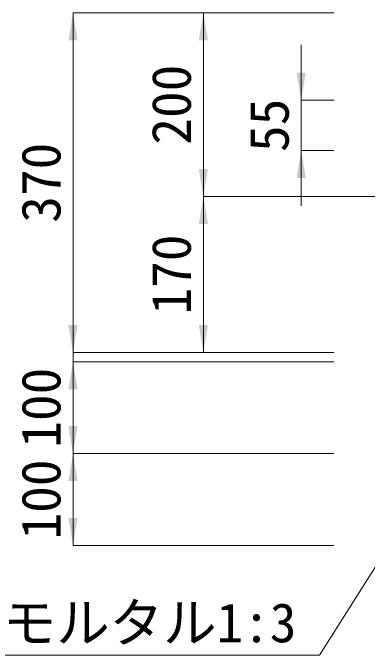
# Model space of a CAD drawing. Units: millimetres at full size; some dimension numbers follow another scale. Extents: x 10958 to 21458, y 2125 to 9550.
# Drawn here: x 13659 to 14046, y 6592 to 7292 of the extents above; entities that cross this region are included whole.
import ezdxf
from ezdxf.enums import TextEntityAlignment as Align

# ---------------------------------------------------------------- set-up
doc = ezdxf.new("R2010")
doc.units = ezdxf.units.MM
doc.header["$LTSCALE"] = 10
doc.layers.add('寸法線', color=7, linetype='Continuous', lineweight=13)
doc.layers.add('引出線', color=4, linetype='Continuous', lineweight=13)
doc.styles.add('ＭＳ ゴシック', font='')
doc.styles.get('ＭＳ ゴシック').set_extended_font_data('MS Gothic')

# ---------------------------------------------------------------- blocks, each defined once
blk = doc.blocks.new('filled_arrow')
at = {"color": 0, "linetype": 'Continuous', "lineweight": -2}
blk.add_solid([(7.5, 1.25), (0, 0), (7.5, -1.25)], dxfattribs=at)

msp = doc.modelspace()

# ---------------------------------------------------------------- linework, layer by layer
at = {"layer": '寸法線'}
for p, q in [((13725.02, 6921.82), (13725.02, 7291.82)), ((14009.39, 7291.82), (13725.02, 7291.82)), ((13867.2, 7091.82), (13867.2, 7291.82)), ((14009.39, 7291.82), (13867.2, 7291.82)), ((13973.94, 7081.82), (13973.94, 7256.82)), ((14009.39, 7196.82), (13973.94, 7196.82)), ((14009.39, 7141.82), (13973.94, 7141.82)), ((13867.2, 6921.82), (13867.2, 7091.82)), ((14209.39, 7091.82), (13867.2, 7091.82)), ((14209.39, 7091.82), (13867.2, 7091.82)), ((13725.02, 6951.82), (13725.02, 6881.82)), ((14009.39, 6921.82), (13725.02, 6921.82)), ((14009.39, 6921.82), (13725.02, 6921.82)), ((14009.39, 6921.82), (13867.2, 6921.82)), ((14009.39, 6911.82), (13725.02, 6911.82)), ((13725.02, 6911.82), (13725.02, 6751.82)), ((14009.39, 6911.82), (13725.02, 6911.82)), ((13725.02, 6871.82), (13725.02, 6711.82)), ((14009.39, 6811.82), (13725.02, 6811.82)), ((14009.39, 6811.82), (13725.02, 6811.82)), ((14009.39, 6711.82), (13725.02, 6711.82))]:
    msp.add_line(p, q, dxfattribs=at)
at = {"layer": '引出線'}
msp.add_lwpolyline([(14196.56, 6911.82), (13993.72, 6592.31), (13536.31, 6592.31)], dxfattribs=at)

# ---------------------------------------------------------------- block references
at = {"layer": '寸法線', "xscale": 4, "yscale": 4}
for p, rotation in [((13725.02, 7291.82), 270), ((13867.2, 7291.82), 270), ((13973.94, 7196.82), 90), ((13973.94, 7141.82), 270), ((13867.2, 7091.82), 90), ((13867.2, 7091.82), 270), ((13725.02, 6921.82), 90), ((13867.2, 6921.82), 90), ((13725.02, 6911.82), 270), ((13725.02, 6811.82), 90), ((13725.02, 6811.82), 270), ((13725.02, 6711.82), 90)]:
    msp.add_blockref('filled_arrow', p, dxfattribs=dict(at, rotation=rotation))

# ---------------------------------------------------------------- texts
at = {"layer": '寸法線', "style": 'ＭＳ ゴシック'}
for s, p in [('200', (13832.2, 7191.82)), ('55', (13938.94, 7169.32)), ('370', (13690.02, 7106.82)), ('170', (13832.2, 7006.82)), ('100', (13690.02, 6861.82)), ('100', (13690.02, 6761.82))]:
    msp.add_text(s, height=42.72, rotation=90, dxfattribs=at).set_placement(p, align=Align.MIDDLE_CENTER)
at = {"layer": '引出線', "style": 'ＭＳ ゴシック'}
msp.add_text('敷きモルタル1:3', height=42.72, dxfattribs=at).set_placement((13968.72, 6649.05), align=Align.TOP_RIGHT)

doc.saveas('drawing.dxf')
